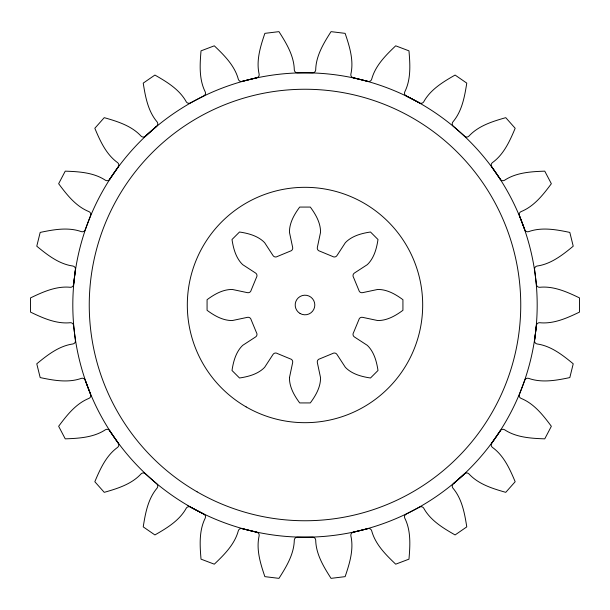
<?xml version="1.0" encoding="UTF-8"?>
<svg xmlns="http://www.w3.org/2000/svg" width="610" height="610" viewBox="0 0 610 610"><rect width="100%" height="100%" fill="white"/><g stroke="black" fill="none" stroke-linecap="round" stroke-linejoin="round"><path stroke-width="0.91" d="M75.411 269.574L73.604 284.451A3.08 3.08 0 0 1 70.302 287.287C56.28 285.861 42.845 291.984 30.5 297.901L30.5 312.099C42.845 318.016 56.28 324.139 70.302 322.713A3.08 3.08 0 0 1 73.604 325.549L75.411 340.426A3.08 3.08 0 0 1 72.887 343.971C58.926 345.939 47.344 355.096 36.775 363.804L40.176 377.582C53.573 380.381 68.084 383.103 81.359 378.36A3.08 3.08 0 0 1 85.247 380.327L90.562 394.342A3.08 3.08 0 0 1 88.953 398.383C75.876 403.637 66.818 415.303 58.644 426.283L65.239 438.849C78.919 438.361 93.665 437.53 105.416 429.753A3.08 3.08 0 0 1 109.663 430.729L118.172 443.058A3.08 3.08 0 0 1 117.585 447.374C106.14 455.609 100.139 469.098 94.825 481.717L104.241 492.339C117.402 488.587 131.524 484.256 141.07 473.886A3.08 3.08 0 0 1 145.424 473.825L156.64 483.761A3.08 3.08 0 0 1 157.098 488.091C147.963 498.82 145.363 513.353 143.228 526.88L154.909 534.939C166.789 528.146 179.462 520.566 186.256 508.214A3.08 3.08 0 0 1 190.465 507.108L203.732 514.07A3.08 3.08 0 0 1 205.212 518.164C198.906 530.769 199.867 545.508 201.025 559.149L214.301 564.181C224.213 554.742 234.697 544.341 238.335 530.723A3.08 3.08 0 0 1 242.162 528.641L256.711 532.233A3.08 3.08 0 0 1 259.128 535.854C256.025 549.602 260.478 563.678 264.87 576.641L278.961 578.356C286.326 566.82 294.02 554.216 294.294 540.117A3.08 3.08 0 0 1 297.505 537.181L312.495 537.181A3.08 3.08 0 0 1 315.705 540.117C315.98 554.216 323.674 566.82 331.039 578.356L345.13 576.641C349.522 563.678 353.975 549.602 350.872 535.854A3.08 3.08 0 0 1 353.289 532.233L367.838 528.641A3.08 3.08 0 0 1 371.665 530.723C375.302 544.341 385.787 554.742 395.699 564.181L408.974 559.149C410.133 545.508 411.094 530.769 404.788 518.164A3.08 3.08 0 0 1 406.268 514.07L419.535 507.108A3.08 3.08 0 0 1 423.744 508.214C430.538 520.566 443.211 528.146 455.091 534.939L466.772 526.88C464.637 513.353 462.037 498.82 452.902 488.091A3.08 3.08 0 0 1 453.36 483.761L464.576 473.825A3.08 3.08 0 0 1 468.93 473.886C478.476 484.256 492.598 488.587 505.759 492.339L515.175 481.717C509.861 469.098 503.86 455.609 492.415 447.374A3.08 3.08 0 0 1 491.828 443.058L500.337 430.729A3.08 3.08 0 0 1 504.584 429.753C516.334 437.53 531.081 438.361 544.76 438.849L551.356 426.283C543.182 415.303 534.124 403.637 521.047 398.383A3.08 3.08 0 0 1 519.438 394.342L524.753 380.327A3.08 3.08 0 0 1 528.641 378.36C541.916 383.103 556.427 380.381 569.824 377.582L573.225 363.804C562.656 355.096 551.074 345.939 537.113 343.971A3.08 3.08 0 0 1 534.589 340.426L536.396 325.549A3.08 3.08 0 0 1 539.697 322.713C553.72 324.139 567.155 318.016 579.5 312.099L579.5 297.901C567.155 291.984 553.72 285.861 539.697 287.287A3.08 3.08 0 0 1 536.396 284.451L534.589 269.574A3.08 3.08 0 0 1 537.113 266.029C551.074 264.061 562.656 254.904 573.225 246.196L569.824 232.418C556.427 229.619 541.916 226.897 528.641 231.64A3.08 3.08 0 0 1 524.753 229.673L519.438 215.658A3.08 3.08 0 0 1 521.047 211.617C534.124 206.363 543.182 194.697 551.356 183.717L544.76 171.151C531.081 171.639 516.334 172.47 504.584 180.247A3.08 3.08 0 0 1 500.337 179.271L491.828 166.942A3.08 3.08 0 0 1 492.415 162.626C503.86 154.391 509.861 140.902 515.175 128.283L505.759 117.661C492.598 121.413 478.476 125.744 468.93 136.114A3.08 3.08 0 0 1 464.576 136.175L453.36 126.239A3.08 3.08 0 0 1 452.902 121.908C462.037 111.18 464.637 96.647 466.772 83.12L455.091 75.06C443.211 81.854 430.538 89.434 423.744 101.786A3.08 3.08 0 0 1 419.535 102.892L406.268 95.93A3.08 3.08 0 0 1 404.788 91.835C411.094 79.231 410.133 64.492 408.974 50.851L395.699 45.819C385.787 55.258 375.302 65.659 371.665 79.277A3.08 3.08 0 0 1 367.838 81.359L353.289 77.767A3.08 3.08 0 0 1 350.872 74.145C353.975 60.398 349.522 46.322 345.13 33.359L331.039 31.644C323.674 43.18 315.98 55.784 315.705 69.883A3.08 3.08 0 0 1 312.495 72.819L297.505 72.819A3.08 3.08 0 0 1 294.294 69.883C294.02 55.784 286.326 43.18 278.961 31.644L264.87 33.359C260.478 46.322 256.025 60.398 259.128 74.145A3.08 3.08 0 0 1 256.711 77.767L242.162 81.359A3.08 3.08 0 0 1 238.335 79.277C234.697 65.659 224.213 55.258 214.301 45.819L201.025 50.851C199.867 64.492 198.906 79.231 205.212 91.835A3.08 3.08 0 0 1 203.732 95.93L190.465 102.892A3.08 3.08 0 0 1 186.256 101.786C179.462 89.434 166.789 81.854 154.909 75.06L143.228 83.12C145.363 96.647 147.963 111.18 157.098 121.908A3.08 3.08 0 0 1 156.64 126.239L145.424 136.175A3.08 3.08 0 0 1 141.07 136.114C131.524 125.744 117.402 121.413 104.241 117.661L94.825 128.283C100.139 140.902 106.14 154.391 117.585 162.626A3.08 3.08 0 0 1 118.172 166.942L109.663 179.271A3.08 3.08 0 0 1 105.416 180.247C93.665 172.47 78.919 171.639 65.239 171.151L58.644 183.717C66.818 194.697 75.876 206.363 88.953 211.617A3.08 3.08 0 0 1 90.562 215.658L85.247 229.673A3.08 3.08 0 0 1 81.359 231.64C68.084 226.897 53.573 229.619 40.176 232.418L36.775 246.196C47.344 254.904 58.926 264.061 72.887 266.029A3.08 3.08 0 0 1 75.411 269.574L73.604 284.451M534.589 340.426L536.396 325.549M109.663 179.271L118.172 166.942M491.828 443.058L500.337 430.729M145.424 136.175L156.64 126.239M453.36 483.761L464.576 473.825M242.162 81.359L256.711 77.767M353.289 532.233L367.838 528.641M353.289 77.767L367.838 81.359M242.162 528.641L256.711 532.233M406.268 95.93L419.535 102.892M190.465 507.108L203.732 514.07M491.828 166.942L500.337 179.271M109.663 430.729L118.172 443.058M519.438 215.658L524.753 229.673M85.247 380.327L90.562 394.342M289.468 377.628C289.292 387.007 294.287 395.615 299.693 402.928L310.307 402.928C315.713 395.615 320.707 387.007 320.532 377.628L317.337 362.531A3.08 3.08 0 0 1 319.701 358.878L332.702 353.495A3.08 3.08 0 0 1 336.956 354.41L345.374 367.342C351.886 374.09 361.501 376.644 370.491 377.994L377.994 370.491C376.644 361.501 374.09 351.886 367.342 345.374L354.41 336.956A3.08 3.08 0 0 1 353.495 332.702L358.878 319.701A3.08 3.08 0 0 1 362.531 317.337L377.628 320.532C387.007 320.707 395.615 315.713 402.928 310.307L402.928 299.693C395.615 294.287 387.007 289.292 377.628 289.468L362.531 292.663A3.08 3.08 0 0 1 358.878 290.299L353.495 277.298A3.08 3.08 0 0 1 354.41 273.044L367.342 264.626C374.09 258.114 376.644 248.499 377.994 239.509L370.491 232.006C361.501 233.356 351.886 235.91 345.374 242.658L336.956 255.59A3.08 3.08 0 0 1 332.702 256.505L319.701 251.122A3.08 3.08 0 0 1 317.337 247.469L320.532 232.372C320.707 222.993 315.713 214.385 310.307 207.072L299.693 207.072C294.287 214.385 289.292 222.993 289.468 232.372L292.663 247.469A3.08 3.08 0 0 1 290.299 251.122L277.298 256.505A3.08 3.08 0 0 1 273.044 255.59L264.626 242.658C258.114 235.91 248.499 233.356 239.509 232.006L232.006 239.509C233.356 248.499 235.91 258.114 242.658 264.626L255.59 273.044A3.08 3.08 0 0 1 256.505 277.298L251.122 290.299A3.08 3.08 0 0 1 247.469 292.663L232.372 289.468C222.993 289.292 214.385 294.287 207.072 299.693L207.072 310.307C214.385 315.713 222.993 320.707 232.372 320.532L247.469 317.337A3.08 3.08 0 0 1 251.122 319.701L256.505 332.702A3.08 3.08 0 0 1 255.59 336.956L242.658 345.374C235.91 351.886 233.356 361.501 232.006 370.491L239.509 377.994C248.499 376.644 258.114 374.09 264.626 367.342L273.044 354.41A3.08 3.08 0 0 1 277.298 353.495L290.299 358.878A3.08 3.08 0 0 1 292.663 362.531L289.468 377.628M300.097 313.494A9.806 9.806 0 0 0 314.806 305A9.806 9.806 0 0 0 300.097 296.506A9.806 9.806 0 0 0 300.097 313.494M187.895 505.492A232.181 232.181 0 0 0 537.181 306.167A232.181 232.181 0 0 0 189.923 103.342A232.181 232.181 0 0 0 187.895 505.492M197.121 491.843A215.749 215.749 0 0 0 520.749 305A215.749 215.749 0 0 0 197.121 118.157A215.749 215.749 0 0 0 197.121 491.843M246.158 406.916A117.684 117.684 0 0 0 422.684 305A117.684 117.684 0 0 0 246.158 203.084A117.684 117.684 0 0 0 246.158 406.916"/></g></svg>
